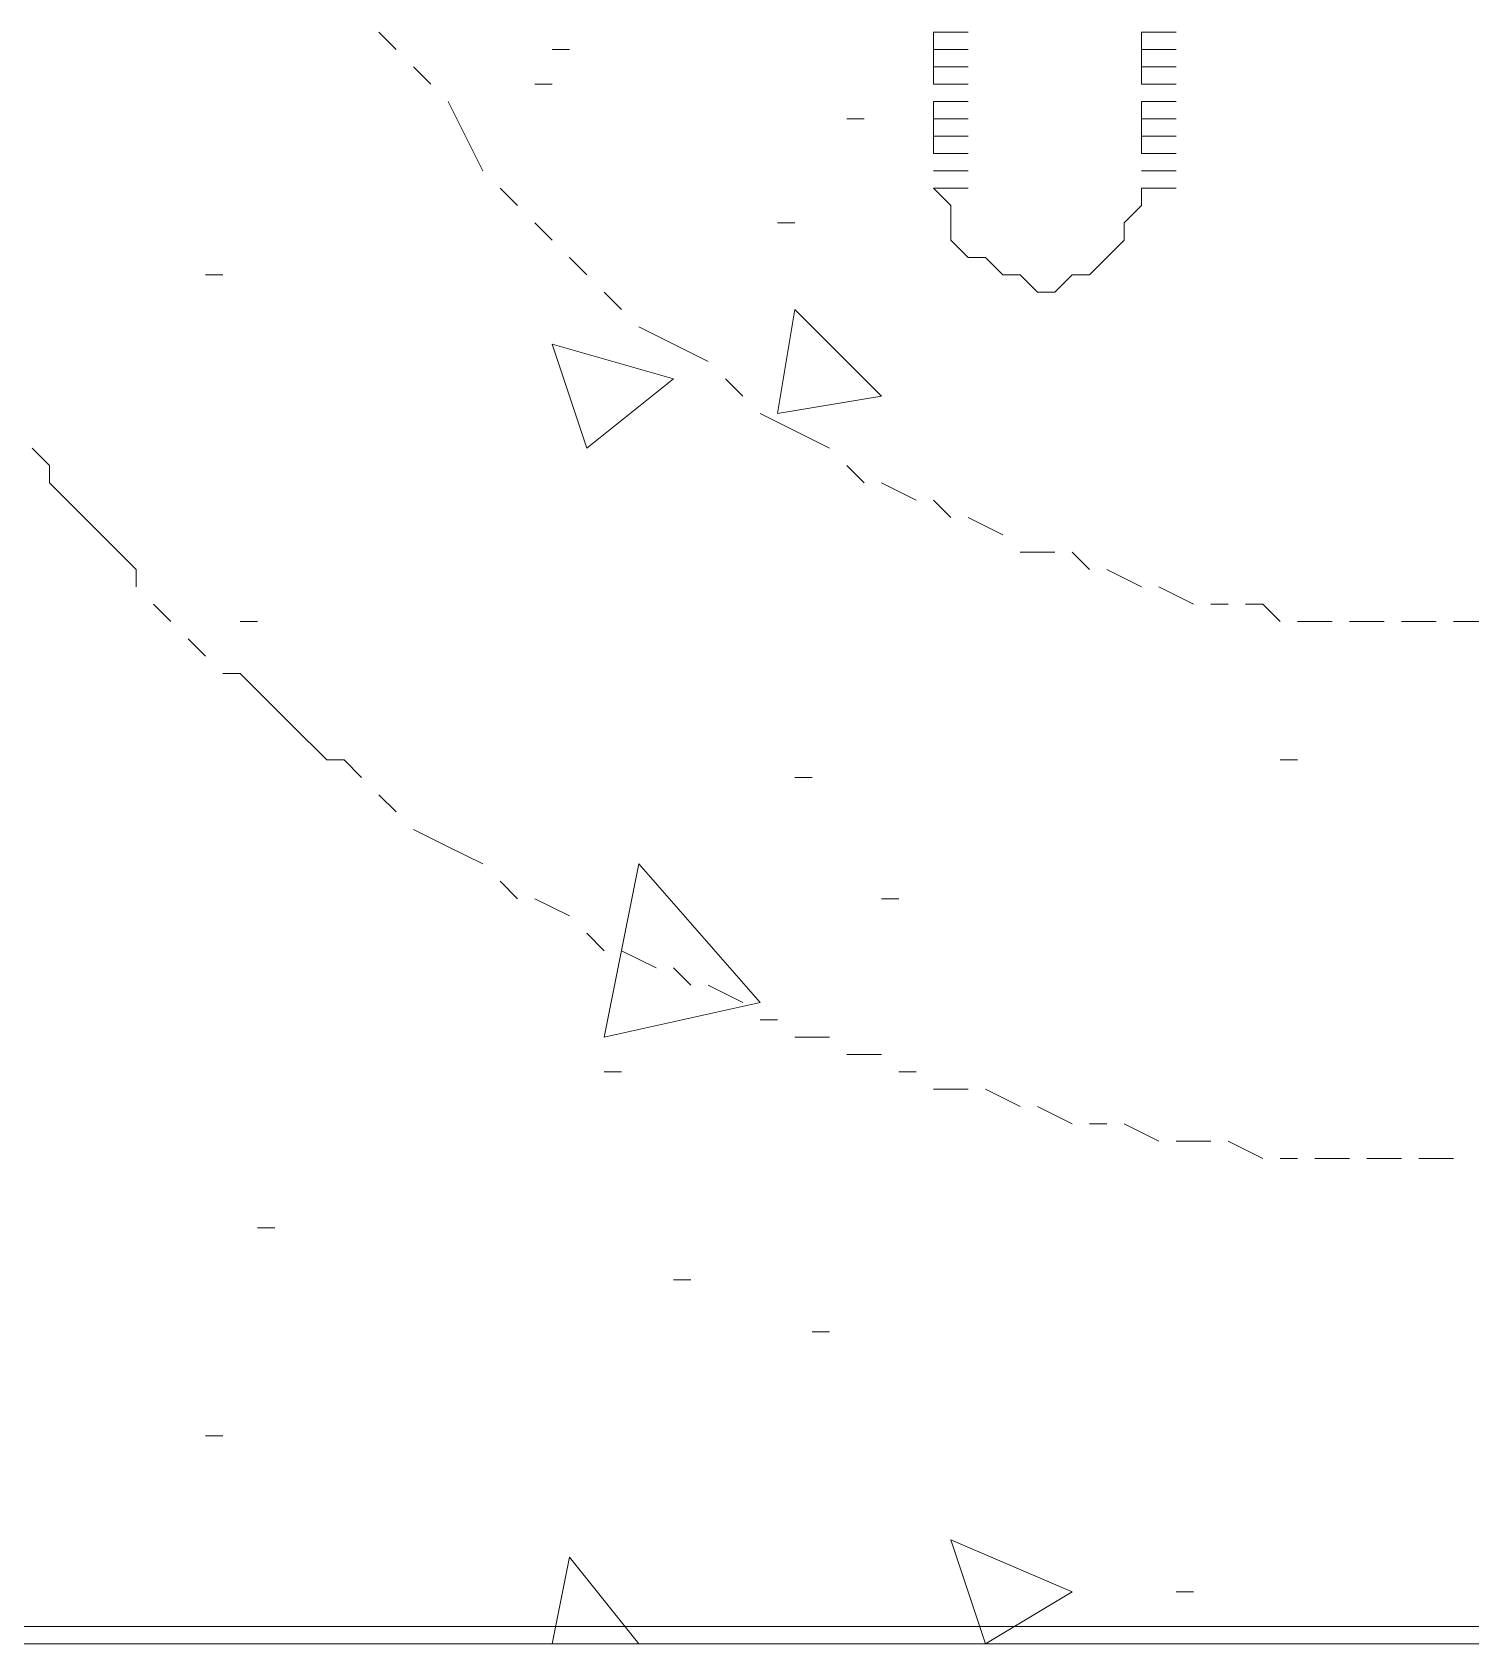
# Model space of a CAD drawing. Header units: inches. Extents: x 0.2 to 10.8, y 0.5 to 8.
# Drawn here: x 8.645 to 8.7833, y 4.4117 to 4.5667 of the extents above; entities that cross this region are included whole.
import ezdxf

# ---------------------------------------------------------------- set-up
doc = ezdxf.new("R2010")
doc.units = ezdxf.units.IN
doc.header["$MEASUREMENT"] = 0
doc.layers.add('PDF_Geometry', color=7, linetype='Continuous')

msp = doc.modelspace()

# ---------------------------------------------------------------- linework, layer by layer
at = {"layer": 'PDF_Geometry', "lineweight": 9}
for points in [[(8.67833, 4.56667), (8.68, 4.565)], [(8.73167, 4.56667), (8.73333, 4.56667)], [(8.73167, 4.56667), (8.73167, 4.565)], [(8.73167, 4.56667), (8.73333, 4.56667)], [(8.73333, 4.56667), (8.735, 4.56667)], [(8.73333, 4.56667), (8.735, 4.56667)], [(8.75167, 4.56667), (8.75333, 4.56667)], [(8.75167, 4.56667), (8.75167, 4.565)], [(8.75167, 4.56667), (8.75333, 4.56667)], [(8.75333, 4.56667), (8.755, 4.56667)], [(8.75333, 4.56667), (8.755, 4.56667)], [(8.73167, 4.565), (8.73333, 4.565)], [(8.73167, 4.565), (8.73167, 4.56333)], [(8.73167, 4.565), (8.73333, 4.565)], [(8.73333, 4.565), (8.735, 4.565)], [(8.73333, 4.565), (8.735, 4.565)], [(8.75167, 4.565), (8.75333, 4.565)], [(8.75167, 4.565), (8.75167, 4.56333)], [(8.75167, 4.565), (8.75333, 4.565)], [(8.75333, 4.565), (8.755, 4.565)], [(8.75333, 4.565), (8.755, 4.565)], [(8.68167, 4.56333), (8.68333, 4.56167)], [(8.73167, 4.56333), (8.73333, 4.56333)], [(8.73167, 4.56333), (8.73167, 4.56167)], [(8.73167, 4.56333), (8.73333, 4.56333)], [(8.73333, 4.56333), (8.735, 4.56333)], [(8.73333, 4.56333), (8.735, 4.56333)], [(8.75167, 4.56333), (8.75333, 4.56333)], [(8.75167, 4.56333), (8.75167, 4.56167)], [(8.75167, 4.56333), (8.75333, 4.56333)], [(8.75333, 4.56333), (8.755, 4.56333)], [(8.75333, 4.56333), (8.755, 4.56333)], [(8.73167, 4.56167), (8.73333, 4.56167)], [(8.73167, 4.56167), (8.73333, 4.56167)], [(8.73333, 4.56167), (8.735, 4.56167)], [(8.73333, 4.56167), (8.735, 4.56167)], [(8.75167, 4.56167), (8.75333, 4.56167)], [(8.75167, 4.56167), (8.75333, 4.56167)], [(8.75333, 4.56167), (8.755, 4.56167)], [(8.75333, 4.56167), (8.755, 4.56167)], [(8.685, 4.56), (8.68667, 4.55667)], [(8.73167, 4.56), (8.73333, 4.56)], [(8.73167, 4.56), (8.73167, 4.55833)], [(8.73167, 4.56), (8.73333, 4.56)], [(8.73333, 4.56), (8.735, 4.56)], [(8.73333, 4.56), (8.735, 4.56)], [(8.75167, 4.56), (8.75333, 4.56)], [(8.75167, 4.56), (8.75167, 4.55833)], [(8.75167, 4.56), (8.75333, 4.56)], [(8.75333, 4.56), (8.755, 4.56)], [(8.75333, 4.56), (8.755, 4.56)], [(8.73167, 4.55833), (8.73333, 4.55833)], [(8.73167, 4.55833), (8.73167, 4.55667)], [(8.73167, 4.55833), (8.73333, 4.55833)], [(8.73333, 4.55833), (8.735, 4.55833)], [(8.73333, 4.55833), (8.735, 4.55833)], [(8.75167, 4.55833), (8.75333, 4.55833)], [(8.75167, 4.55833), (8.75167, 4.55667)], [(8.75167, 4.55833), (8.75333, 4.55833)], [(8.75333, 4.55833), (8.755, 4.55833)], [(8.75333, 4.55833), (8.755, 4.55833)], [(8.68667, 4.55667), (8.68833, 4.55333)], [(8.73167, 4.55667), (8.73333, 4.55667)], [(8.73167, 4.55667), (8.73167, 4.555)], [(8.73167, 4.55667), (8.73333, 4.55667)], [(8.73333, 4.55667), (8.735, 4.55667)], [(8.73333, 4.55667), (8.735, 4.55667)], [(8.75167, 4.55667), (8.75333, 4.55667)], [(8.75167, 4.55667), (8.75167, 4.555)], [(8.75167, 4.55667), (8.75333, 4.55667)], [(8.75333, 4.55667), (8.755, 4.55667)], [(8.75333, 4.55667), (8.755, 4.55667)], [(8.73167, 4.555), (8.73333, 4.555)], [(8.73167, 4.555), (8.73333, 4.555)], [(8.73167, 4.555), (8.73333, 4.555)], [(8.73333, 4.555), (8.735, 4.555)], [(8.73333, 4.555), (8.735, 4.555)], [(8.73333, 4.555), (8.735, 4.555)], [(8.75167, 4.555), (8.75333, 4.555)], [(8.75167, 4.555), (8.75333, 4.555)], [(8.75167, 4.555), (8.75333, 4.555)], [(8.75333, 4.555), (8.755, 4.555)], [(8.75333, 4.555), (8.755, 4.555)], [(8.75333, 4.555), (8.755, 4.555)], [(8.73167, 4.55333), (8.73333, 4.55333)], [(8.73167, 4.55333), (8.73333, 4.55333)], [(8.73167, 4.55333), (8.73333, 4.55333)], [(8.73333, 4.55333), (8.735, 4.55333)], [(8.73333, 4.55333), (8.735, 4.55333)], [(8.73333, 4.55333), (8.735, 4.55333)], [(8.75167, 4.55333), (8.75333, 4.55333)], [(8.75167, 4.55333), (8.75333, 4.55333)], [(8.75167, 4.55333), (8.75333, 4.55333)], [(8.75333, 4.55333), (8.755, 4.55333)], [(8.75333, 4.55333), (8.755, 4.55333)], [(8.75333, 4.55333), (8.755, 4.55333)], [(8.69, 4.55167), (8.69167, 4.55)], [(8.73167, 4.55167), (8.73333, 4.55167)], [(8.73333, 4.55167), (8.735, 4.55167)], [(8.75167, 4.55167), (8.75333, 4.55167)], [(8.75333, 4.55167), (8.755, 4.55167)], [(8.69333, 4.54833), (8.695, 4.54667)], [(8.69667, 4.545), (8.69833, 4.54333)], [(8.7, 4.54167), (8.70167, 4.54)], [(8.70333, 4.53833), (8.70667, 4.53667)], [(8.70667, 4.53667), (8.71, 4.535)], [(8.71167, 4.53333), (8.71333, 4.53167)], [(8.715, 4.53), (8.71833, 4.52833)], [(8.71833, 4.52833), (8.72167, 4.52667)], [(8.645, 4.52667), (8.64667, 4.525), (8.64667, 4.52333)], [(8.72333, 4.525), (8.725, 4.52333)], [(8.64667, 4.52333), (8.65, 4.52)], [(8.72667, 4.52333), (8.73, 4.52167)], [(8.73167, 4.52167), (8.73333, 4.52)], [(8.65, 4.52), (8.65333, 4.51667)], [(8.735, 4.52), (8.73833, 4.51833)], [(8.65333, 4.51667), (8.655, 4.515), (8.655, 4.51333)], [(8.74, 4.51667), (8.74167, 4.51667), (8.74333, 4.51667)], [(8.745, 4.51667), (8.74667, 4.515)], [(8.74833, 4.515), (8.75167, 4.51333)], [(8.75333, 4.51333), (8.75667, 4.51167)], [(8.65667, 4.51167), (8.65833, 4.51)], [(8.75833, 4.51167), (8.76, 4.51167)], [(8.76167, 4.51167), (8.76333, 4.51167), (8.765, 4.51)], [(8.76667, 4.51), (8.77, 4.51)], [(8.77167, 4.51), (8.77333, 4.51), (8.775, 4.51)], [(8.77667, 4.51), (8.78, 4.51)], [(8.78167, 4.51), (8.785, 4.51)], [(8.66, 4.50833), (8.66167, 4.50667)], [(8.66333, 4.505), (8.665, 4.505), (8.66667, 4.50333)], [(8.66667, 4.50333), (8.67, 4.5)], [(8.67, 4.5), (8.67333, 4.49667)], [(8.67333, 4.49667), (8.675, 4.49667), (8.67667, 4.495)], [(8.67833, 4.49333), (8.68, 4.49167)], [(8.68167, 4.49), (8.685, 4.48833)], [(8.685, 4.48833), (8.68833, 4.48667)], [(8.69, 4.485), (8.69167, 4.48333)], [(8.69333, 4.48333), (8.69667, 4.48167)], [(8.69833, 4.48), (8.7, 4.47833)], [(8.70167, 4.47833), (8.705, 4.47667)], [(8.70667, 4.47667), (8.70833, 4.475)], [(8.71, 4.475), (8.71333, 4.47333)], [(8.715, 4.47167), (8.71667, 4.47167)], [(8.71833, 4.47), (8.72, 4.47), (8.72167, 4.47)], [(8.72333, 4.46833), (8.72667, 4.46833)], [(8.72833, 4.46667), (8.73, 4.46667)], [(8.73167, 4.465), (8.735, 4.465)], [(8.73667, 4.465), (8.74, 4.46333)], [(8.74167, 4.46333), (8.745, 4.46167)], [(8.74667, 4.46167), (8.74833, 4.46167)], [(8.75, 4.46167), (8.75333, 4.46)], [(8.755, 4.46), (8.75833, 4.46)], [(8.76, 4.46), (8.76333, 4.45833)], [(8.765, 4.45833), (8.76667, 4.45833)], [(8.76833, 4.45833), (8.77167, 4.45833)], [(8.77333, 4.45833), (8.77667, 4.45833)], [(8.77833, 4.45833), (8.78167, 4.45833)], [(8.64333, 4.41333), (8.645, 4.41333)], [(8.645, 4.41333), (8.64667, 4.41333)], [(8.645, 4.41333), (8.64667, 4.41333)], [(8.645, 4.41333), (8.64667, 4.41333)], [(8.64667, 4.41333), (8.64833, 4.41333)], [(8.64667, 4.41333), (8.64833, 4.41333)], [(8.64667, 4.41333), (8.64833, 4.41333)], [(8.64833, 4.41333), (8.65, 4.41333)], [(8.64833, 4.41333), (8.65, 4.41333)], [(8.65, 4.41333), (8.65167, 4.41333)], [(8.65, 4.41333), (8.65167, 4.41333)], [(8.65167, 4.41333), (8.65333, 4.41333)], [(8.65167, 4.41333), (8.65333, 4.41333)], [(8.65333, 4.41333), (8.655, 4.41333)], [(8.65333, 4.41333), (8.655, 4.41333)], [(8.655, 4.41333), (8.65667, 4.41333)], [(8.655, 4.41333), (8.65667, 4.41333)], [(8.65667, 4.41333), (8.65833, 4.41333)], [(8.65667, 4.41333), (8.65833, 4.41333)], [(8.65833, 4.41333), (8.66, 4.41333)], [(8.65833, 4.41333), (8.66, 4.41333)], [(8.66, 4.41333), (8.66167, 4.41333)], [(8.66, 4.41333), (8.66167, 4.41333)], [(8.66167, 4.41333), (8.66333, 4.41333)], [(8.66167, 4.41333), (8.66333, 4.41333)], [(8.66333, 4.41333), (8.665, 4.41333)], [(8.66333, 4.41333), (8.665, 4.41333)], [(8.665, 4.41333), (8.66667, 4.41333)], [(8.665, 4.41333), (8.66667, 4.41333)], [(8.66667, 4.41333), (8.66833, 4.41333)], [(8.66667, 4.41333), (8.66833, 4.41333)], [(8.66667, 4.41333), (8.66833, 4.41333)], [(8.66833, 4.41333), (8.67, 4.41333)], [(8.66833, 4.41333), (8.67, 4.41333)], [(8.66833, 4.41333), (8.67, 4.41333)], [(8.67, 4.41333), (8.67167, 4.41333)], [(8.67, 4.41333), (8.67167, 4.41333)], [(8.67167, 4.41333), (8.67333, 4.41333)], [(8.67167, 4.41333), (8.67333, 4.41333)], [(8.67333, 4.41333), (8.675, 4.41333)], [(8.67333, 4.41333), (8.675, 4.41333)], [(8.67333, 4.41333), (8.675, 4.41333)], [(8.675, 4.41333), (8.67667, 4.41333)], [(8.675, 4.41333), (8.67667, 4.41333)], [(8.675, 4.41333), (8.67667, 4.41333)], [(8.67667, 4.41333), (8.67833, 4.41333)], [(8.67667, 4.41333), (8.67833, 4.41333)], [(8.67833, 4.41333), (8.68, 4.41333)], [(8.67833, 4.41333), (8.68, 4.41333)], [(8.68, 4.41333), (8.68167, 4.41333)], [(8.68, 4.41333), (8.68167, 4.41333)], [(8.68167, 4.41333), (8.68333, 4.41333)], [(8.68167, 4.41333), (8.68333, 4.41333)], [(8.68333, 4.41333), (8.685, 4.41333)], [(8.68333, 4.41333), (8.685, 4.41333)], [(8.685, 4.41333), (8.68667, 4.41333)], [(8.685, 4.41333), (8.68667, 4.41333)], [(8.68667, 4.41333), (8.68833, 4.41333)], [(8.68667, 4.41333), (8.68833, 4.41333)], [(8.68833, 4.41333), (8.69, 4.41333)], [(8.68833, 4.41333), (8.69, 4.41333)], [(8.69, 4.41333), (8.69167, 4.41333)], [(8.69, 4.41333), (8.69167, 4.41333)], [(8.69167, 4.41333), (8.69333, 4.41333)], [(8.69167, 4.41333), (8.69333, 4.41333)], [(8.69333, 4.41333), (8.695, 4.41333)], [(8.69333, 4.41333), (8.695, 4.41333)], [(8.695, 4.41333), (8.69667, 4.41333)], [(8.695, 4.41333), (8.69667, 4.41333)], [(8.69667, 4.41333), (8.69833, 4.41333)], [(8.69667, 4.41333), (8.69833, 4.41333)], [(8.69833, 4.41333), (8.7, 4.41333)], [(8.69833, 4.41333), (8.7, 4.41333)], [(8.7, 4.41333), (8.70167, 4.41333)], [(8.7, 4.41333), (8.70167, 4.41333)], [(8.70167, 4.41333), (8.70333, 4.41333)], [(8.70167, 4.41333), (8.70333, 4.41333)], [(8.70333, 4.41333), (8.705, 4.41333)], [(8.70333, 4.41333), (8.705, 4.41333)], [(8.70333, 4.41333), (8.705, 4.41333)], [(8.705, 4.41333), (8.70667, 4.41333)], [(8.705, 4.41333), (8.70667, 4.41333)], [(8.705, 4.41333), (8.70667, 4.41333)], [(8.70667, 4.41333), (8.70833, 4.41333)], [(8.70667, 4.41333), (8.70833, 4.41333)], [(8.70833, 4.41333), (8.71, 4.41333)], [(8.70833, 4.41333), (8.71, 4.41333)], [(8.71, 4.41333), (8.71167, 4.41333)], [(8.71, 4.41333), (8.71167, 4.41333)], [(8.71167, 4.41333), (8.71333, 4.41333)], [(8.71167, 4.41333), (8.71333, 4.41333)], [(8.71333, 4.41333), (8.715, 4.41333)], [(8.71333, 4.41333), (8.715, 4.41333)], [(8.715, 4.41333), (8.71667, 4.41333)], [(8.715, 4.41333), (8.71667, 4.41333)], [(8.71667, 4.41333), (8.71833, 4.41333)], [(8.71667, 4.41333), (8.71833, 4.41333)], [(8.71833, 4.41333), (8.72, 4.41333)], [(8.71833, 4.41333), (8.72, 4.41333)], [(8.72, 4.41333), (8.72167, 4.41333)], [(8.72, 4.41333), (8.72167, 4.41333)], [(8.72167, 4.41333), (8.72333, 4.41333)], [(8.72167, 4.41333), (8.72333, 4.41333)], [(8.72333, 4.41333), (8.725, 4.41333)], [(8.72333, 4.41333), (8.725, 4.41333)], [(8.725, 4.41333), (8.72667, 4.41333)], [(8.725, 4.41333), (8.72667, 4.41333)], [(8.72667, 4.41333), (8.72833, 4.41333)], [(8.72667, 4.41333), (8.72833, 4.41333)], [(8.72833, 4.41333), (8.73, 4.41333)], [(8.72833, 4.41333), (8.73, 4.41333)], [(8.73, 4.41333), (8.73167, 4.41333)], [(8.73, 4.41333), (8.73167, 4.41333)], [(8.73167, 4.41333), (8.73333, 4.41333)], [(8.73167, 4.41333), (8.73333, 4.41333)], [(8.73167, 4.41333), (8.73333, 4.41333)], [(8.73333, 4.41333), (8.735, 4.41333)], [(8.73333, 4.41333), (8.735, 4.41333)], [(8.73333, 4.41333), (8.735, 4.41333)], [(8.73333, 4.41333), (8.735, 4.41333)], [(8.735, 4.41333), (8.73667, 4.41333)], [(8.735, 4.41333), (8.73667, 4.41333)], [(8.735, 4.41333), (8.73667, 4.41333)], [(8.73667, 4.41333), (8.73833, 4.41333)], [(8.73667, 4.41333), (8.73833, 4.41333)], [(8.73833, 4.41333), (8.74, 4.41333)], [(8.73833, 4.41333), (8.74, 4.41333)], [(8.74, 4.41333), (8.74167, 4.41333)], [(8.74, 4.41333), (8.74167, 4.41333)], [(8.74, 4.41333), (8.74167, 4.41333)], [(8.74167, 4.41333), (8.74333, 4.41333)], [(8.74167, 4.41333), (8.74333, 4.41333)], [(8.74167, 4.41333), (8.74333, 4.41333)], [(8.74333, 4.41333), (8.745, 4.41333)], [(8.74333, 4.41333), (8.745, 4.41333)], [(8.745, 4.41333), (8.74667, 4.41333)], [(8.745, 4.41333), (8.74667, 4.41333)], [(8.74667, 4.41333), (8.74833, 4.41333)], [(8.74667, 4.41333), (8.74833, 4.41333)], [(8.74667, 4.41333), (8.74833, 4.41333)], [(8.74833, 4.41333), (8.75, 4.41333)], [(8.74833, 4.41333), (8.75, 4.41333)], [(8.74833, 4.41333), (8.75, 4.41333)], [(8.75, 4.41333), (8.75167, 4.41333)], [(8.75, 4.41333), (8.75167, 4.41333)], [(8.75167, 4.41333), (8.75333, 4.41333)], [(8.75167, 4.41333), (8.75333, 4.41333)], [(8.75333, 4.41333), (8.755, 4.41333)], [(8.75333, 4.41333), (8.755, 4.41333)], [(8.75333, 4.41333), (8.755, 4.41333)], [(8.755, 4.41333), (8.75667, 4.41333)], [(8.755, 4.41333), (8.75667, 4.41333)], [(8.755, 4.41333), (8.75667, 4.41333)], [(8.75667, 4.41333), (8.75833, 4.41333)], [(8.75667, 4.41333), (8.75833, 4.41333)], [(8.75833, 4.41333), (8.76, 4.41333)], [(8.75833, 4.41333), (8.76, 4.41333)], [(8.76, 4.41333), (8.76167, 4.41333)], [(8.76, 4.41333), (8.76167, 4.41333)], [(8.76167, 4.41333), (8.76333, 4.41333)], [(8.76167, 4.41333), (8.76333, 4.41333)], [(8.76167, 4.41333), (8.76333, 4.41333)], [(8.76333, 4.41333), (8.765, 4.41333)], [(8.76333, 4.41333), (8.765, 4.41333)], [(8.76333, 4.41333), (8.765, 4.41333)], [(8.765, 4.41333), (8.76667, 4.41333)], [(8.765, 4.41333), (8.76667, 4.41333)], [(8.76667, 4.41333), (8.76833, 4.41333)], [(8.76667, 4.41333), (8.76833, 4.41333)], [(8.76833, 4.41333), (8.77, 4.41333)], [(8.76833, 4.41333), (8.77, 4.41333)], [(8.77, 4.41333), (8.77167, 4.41333)], [(8.77, 4.41333), (8.77167, 4.41333)], [(8.77167, 4.41333), (8.77333, 4.41333)], [(8.77167, 4.41333), (8.77333, 4.41333)], [(8.77333, 4.41333), (8.775, 4.41333)], [(8.77333, 4.41333), (8.775, 4.41333)], [(8.775, 4.41333), (8.77667, 4.41333)], [(8.775, 4.41333), (8.77667, 4.41333)], [(8.77667, 4.41333), (8.77833, 4.41333)], [(8.77667, 4.41333), (8.77833, 4.41333)], [(8.77833, 4.41333), (8.78, 4.41333)], [(8.77833, 4.41333), (8.78, 4.41333)], [(8.78, 4.41333), (8.78167, 4.41333)], [(8.78, 4.41333), (8.78167, 4.41333)], [(8.78167, 4.41333), (8.78333, 4.41333)], [(8.78167, 4.41333), (8.78333, 4.41333)], [(8.78333, 4.41333), (8.785, 4.41333)], [(8.64333, 4.41167), (8.645, 4.41167)], [(8.645, 4.41167), (8.64667, 4.41167)], [(8.645, 4.41167), (8.64667, 4.41167)], [(8.645, 4.41167), (8.64667, 4.41167)], [(8.64833, 4.41167), (8.64667, 4.41167)], [(8.64667, 4.41167), (8.64833, 4.41167)], [(8.64667, 4.41167), (8.64833, 4.41167)], [(8.64667, 4.41167), (8.64833, 4.41167)], [(8.65, 4.41167), (8.64833, 4.41167)], [(8.64833, 4.41167), (8.65, 4.41167)], [(8.64833, 4.41167), (8.65, 4.41167)], [(8.65167, 4.41167), (8.65, 4.41167)], [(8.65, 4.41167), (8.65167, 4.41167)], [(8.65, 4.41167), (8.65167, 4.41167)], [(8.65333, 4.41167), (8.65167, 4.41167)], [(8.65167, 4.41167), (8.65333, 4.41167)], [(8.65167, 4.41167), (8.65333, 4.41167)], [(8.65333, 4.41167), (8.655, 4.41167)], [(8.65333, 4.41167), (8.655, 4.41167)], [(8.65667, 4.41167), (8.655, 4.41167)], [(8.655, 4.41167), (8.65667, 4.41167)], [(8.655, 4.41167), (8.65667, 4.41167)], [(8.65833, 4.41167), (8.65667, 4.41167)], [(8.65667, 4.41167), (8.65833, 4.41167)], [(8.65667, 4.41167), (8.65833, 4.41167)], [(8.66, 4.41167), (8.65833, 4.41167)], [(8.65833, 4.41167), (8.66, 4.41167)], [(8.65833, 4.41167), (8.66, 4.41167)], [(8.66, 4.41167), (8.66167, 4.41167)], [(8.66, 4.41167), (8.66167, 4.41167)], [(8.66333, 4.41167), (8.66167, 4.41167)], [(8.66167, 4.41167), (8.66333, 4.41167)], [(8.66167, 4.41167), (8.66333, 4.41167)], [(8.665, 4.41167), (8.66333, 4.41167)], [(8.66333, 4.41167), (8.665, 4.41167)], [(8.66333, 4.41167), (8.665, 4.41167)], [(8.665, 4.41167), (8.66667, 4.41167)], [(8.665, 4.41167), (8.66667, 4.41167)], [(8.66667, 4.41167), (8.66833, 4.41167)], [(8.66667, 4.41167), (8.66833, 4.41167)], [(8.66667, 4.41167), (8.66833, 4.41167)], [(8.67, 4.41167), (8.66833, 4.41167)], [(8.66833, 4.41167), (8.67, 4.41167)], [(8.66833, 4.41167), (8.67, 4.41167)], [(8.66833, 4.41167), (8.67, 4.41167)], [(8.67167, 4.41167), (8.67, 4.41167)], [(8.67, 4.41167), (8.67167, 4.41167)], [(8.67, 4.41167), (8.67167, 4.41167)], [(8.67167, 4.41167), (8.67333, 4.41167)], [(8.67167, 4.41167), (8.67333, 4.41167)], [(8.67333, 4.41167), (8.675, 4.41167)], [(8.67333, 4.41167), (8.675, 4.41167)], [(8.67333, 4.41167), (8.675, 4.41167)], [(8.67667, 4.41167), (8.675, 4.41167)], [(8.675, 4.41167), (8.67667, 4.41167)], [(8.675, 4.41167), (8.67667, 4.41167)], [(8.675, 4.41167), (8.67667, 4.41167)], [(8.67833, 4.41167), (8.67667, 4.41167)], [(8.67667, 4.41167), (8.67833, 4.41167)], [(8.67667, 4.41167), (8.67833, 4.41167)], [(8.68, 4.41167), (8.67833, 4.41167)], [(8.67833, 4.41167), (8.68, 4.41167)], [(8.67833, 4.41167), (8.68, 4.41167)], [(8.68167, 4.41167), (8.68, 4.41167)], [(8.68, 4.41167), (8.68167, 4.41167)], [(8.68, 4.41167), (8.68167, 4.41167)], [(8.68167, 4.41167), (8.68333, 4.41167)], [(8.68167, 4.41167), (8.68333, 4.41167)], [(8.685, 4.41167), (8.68333, 4.41167)], [(8.68333, 4.41167), (8.685, 4.41167)], [(8.68333, 4.41167), (8.685, 4.41167)], [(8.68667, 4.41167), (8.685, 4.41167)], [(8.685, 4.41167), (8.68667, 4.41167)], [(8.685, 4.41167), (8.68667, 4.41167)], [(8.68833, 4.41167), (8.68667, 4.41167)], [(8.68667, 4.41167), (8.68833, 4.41167)], [(8.68667, 4.41167), (8.68833, 4.41167)], [(8.68833, 4.41167), (8.69, 4.41167)], [(8.68833, 4.41167), (8.69, 4.41167)], [(8.69167, 4.41167), (8.69, 4.41167)], [(8.69, 4.41167), (8.69167, 4.41167)], [(8.69, 4.41167), (8.69167, 4.41167)], [(8.69333, 4.41167), (8.69167, 4.41167)], [(8.69167, 4.41167), (8.69333, 4.41167)], [(8.69167, 4.41167), (8.69333, 4.41167)], [(8.695, 4.41167), (8.69333, 4.41167)], [(8.69333, 4.41167), (8.695, 4.41167)], [(8.69333, 4.41167), (8.695, 4.41167)], [(8.695, 4.41167), (8.69667, 4.41167)], [(8.695, 4.41167), (8.69667, 4.41167)], [(8.69833, 4.41167), (8.69667, 4.41167)], [(8.69667, 4.41167), (8.69833, 4.41167)], [(8.69667, 4.41167), (8.69833, 4.41167)], [(8.7, 4.41167), (8.69833, 4.41167)], [(8.69833, 4.41167), (8.7, 4.41167)], [(8.69833, 4.41167), (8.7, 4.41167)], [(8.70167, 4.41167), (8.7, 4.41167)], [(8.7, 4.41167), (8.70167, 4.41167)], [(8.7, 4.41167), (8.70167, 4.41167)], [(8.70167, 4.41167), (8.70333, 4.41167)], [(8.70167, 4.41167), (8.70333, 4.41167)], [(8.70333, 4.41167), (8.705, 4.41167)], [(8.70333, 4.41167), (8.705, 4.41167)], [(8.70333, 4.41167), (8.705, 4.41167)], [(8.70667, 4.41167), (8.705, 4.41167)], [(8.705, 4.41167), (8.70667, 4.41167)], [(8.705, 4.41167), (8.70667, 4.41167)], [(8.705, 4.41167), (8.70667, 4.41167)], [(8.70833, 4.41167), (8.70667, 4.41167)], [(8.70667, 4.41167), (8.70833, 4.41167)], [(8.70667, 4.41167), (8.70833, 4.41167)], [(8.71, 4.41167), (8.70833, 4.41167)], [(8.70833, 4.41167), (8.71, 4.41167)], [(8.70833, 4.41167), (8.71, 4.41167)], [(8.71, 4.41167), (8.71167, 4.41167)], [(8.71, 4.41167), (8.71167, 4.41167)], [(8.71333, 4.41167), (8.71167, 4.41167)], [(8.71167, 4.41167), (8.71333, 4.41167)], [(8.71167, 4.41167), (8.71333, 4.41167)], [(8.715, 4.41167), (8.71333, 4.41167)], [(8.71333, 4.41167), (8.715, 4.41167)], [(8.71333, 4.41167), (8.715, 4.41167)], [(8.71667, 4.41167), (8.715, 4.41167)], [(8.715, 4.41167), (8.71667, 4.41167)], [(8.715, 4.41167), (8.71667, 4.41167)], [(8.71667, 4.41167), (8.71833, 4.41167)], [(8.71667, 4.41167), (8.71833, 4.41167)], [(8.72, 4.41167), (8.71833, 4.41167)], [(8.71833, 4.41167), (8.72, 4.41167)], [(8.71833, 4.41167), (8.72, 4.41167)], [(8.72167, 4.41167), (8.72, 4.41167)], [(8.72, 4.41167), (8.72167, 4.41167)], [(8.72, 4.41167), (8.72167, 4.41167)], [(8.72333, 4.41167), (8.72167, 4.41167)], [(8.72167, 4.41167), (8.72333, 4.41167)], [(8.72167, 4.41167), (8.72333, 4.41167)], [(8.72333, 4.41167), (8.725, 4.41167)], [(8.72333, 4.41167), (8.725, 4.41167)], [(8.72667, 4.41167), (8.725, 4.41167)], [(8.725, 4.41167), (8.72667, 4.41167)], [(8.725, 4.41167), (8.72667, 4.41167)], [(8.72833, 4.41167), (8.72667, 4.41167)], [(8.72667, 4.41167), (8.72833, 4.41167)], [(8.72667, 4.41167), (8.72833, 4.41167)], [(8.73, 4.41167), (8.72833, 4.41167)], [(8.72833, 4.41167), (8.73, 4.41167)], [(8.72833, 4.41167), (8.73, 4.41167)], [(8.73, 4.41167), (8.73167, 4.41167)], [(8.73, 4.41167), (8.73167, 4.41167)], [(8.73167, 4.41167), (8.73333, 4.41167)], [(8.73167, 4.41167), (8.73333, 4.41167)], [(8.73167, 4.41167), (8.73333, 4.41167)], [(8.73333, 4.41167), (8.735, 4.41167)], [(8.73333, 4.41167), (8.735, 4.41167)], [(8.73333, 4.41167), (8.735, 4.41167)], [(8.73333, 4.41167), (8.735, 4.41167)], [(8.73667, 4.41167), (8.735, 4.41167)], [(8.735, 4.41167), (8.73667, 4.41167)], [(8.735, 4.41167), (8.73667, 4.41167)], [(8.735, 4.41167), (8.73667, 4.41167)], [(8.73833, 4.41167), (8.73667, 4.41167)], [(8.73667, 4.41167), (8.73833, 4.41167)], [(8.73667, 4.41167), (8.73833, 4.41167)], [(8.73833, 4.41167), (8.74, 4.41167)], [(8.73833, 4.41167), (8.74, 4.41167)], [(8.74, 4.41167), (8.74167, 4.41167)], [(8.74, 4.41167), (8.74167, 4.41167)], [(8.74, 4.41167), (8.74167, 4.41167)], [(8.74333, 4.41167), (8.74167, 4.41167)], [(8.74167, 4.41167), (8.74333, 4.41167)], [(8.74167, 4.41167), (8.74333, 4.41167)], [(8.74167, 4.41167), (8.74333, 4.41167)], [(8.745, 4.41167), (8.74333, 4.41167)], [(8.74333, 4.41167), (8.745, 4.41167)], [(8.74333, 4.41167), (8.745, 4.41167)], [(8.745, 4.41167), (8.74667, 4.41167)], [(8.745, 4.41167), (8.74667, 4.41167)], [(8.74667, 4.41167), (8.74833, 4.41167)], [(8.74667, 4.41167), (8.74833, 4.41167)], [(8.74667, 4.41167), (8.74833, 4.41167)], [(8.75, 4.41167), (8.74833, 4.41167)], [(8.74833, 4.41167), (8.75, 4.41167)], [(8.74833, 4.41167), (8.75, 4.41167)], [(8.74833, 4.41167), (8.75, 4.41167)], [(8.75167, 4.41167), (8.75, 4.41167)], [(8.75, 4.41167), (8.75167, 4.41167)], [(8.75, 4.41167), (8.75167, 4.41167)], [(8.75167, 4.41167), (8.75333, 4.41167)], [(8.75167, 4.41167), (8.75333, 4.41167)], [(8.75333, 4.41167), (8.755, 4.41167)], [(8.75333, 4.41167), (8.755, 4.41167)], [(8.75333, 4.41167), (8.755, 4.41167)], [(8.75667, 4.41167), (8.755, 4.41167)], [(8.755, 4.41167), (8.75667, 4.41167)], [(8.755, 4.41167), (8.75667, 4.41167)], [(8.755, 4.41167), (8.75667, 4.41167)], [(8.75833, 4.41167), (8.75667, 4.41167)], [(8.75667, 4.41167), (8.75833, 4.41167)], [(8.75667, 4.41167), (8.75833, 4.41167)], [(8.76, 4.41167), (8.75833, 4.41167)], [(8.75833, 4.41167), (8.76, 4.41167)], [(8.75833, 4.41167), (8.76, 4.41167)], [(8.76, 4.41167), (8.76167, 4.41167)], [(8.76, 4.41167), (8.76167, 4.41167)], [(8.76167, 4.41167), (8.76333, 4.41167)], [(8.76167, 4.41167), (8.76333, 4.41167)], [(8.76167, 4.41167), (8.76333, 4.41167)], [(8.765, 4.41167), (8.76333, 4.41167)], [(8.76333, 4.41167), (8.765, 4.41167)], [(8.76333, 4.41167), (8.765, 4.41167)], [(8.76333, 4.41167), (8.765, 4.41167)], [(8.76667, 4.41167), (8.765, 4.41167)], [(8.765, 4.41167), (8.76667, 4.41167)], [(8.765, 4.41167), (8.76667, 4.41167)], [(8.76833, 4.41167), (8.76667, 4.41167)], [(8.76667, 4.41167), (8.76833, 4.41167)], [(8.76667, 4.41167), (8.76833, 4.41167)], [(8.76833, 4.41167), (8.77, 4.41167)], [(8.76833, 4.41167), (8.77, 4.41167)], [(8.77167, 4.41167), (8.77, 4.41167)], [(8.77, 4.41167), (8.77167, 4.41167)], [(8.77, 4.41167), (8.77167, 4.41167)], [(8.77333, 4.41167), (8.77167, 4.41167)], [(8.77167, 4.41167), (8.77333, 4.41167)], [(8.77167, 4.41167), (8.77333, 4.41167)], [(8.775, 4.41167), (8.77333, 4.41167)], [(8.77333, 4.41167), (8.775, 4.41167)], [(8.77333, 4.41167), (8.775, 4.41167)], [(8.775, 4.41167), (8.77667, 4.41167)], [(8.775, 4.41167), (8.77667, 4.41167)], [(8.77833, 4.41167), (8.77667, 4.41167)], [(8.77667, 4.41167), (8.77833, 4.41167)], [(8.77667, 4.41167), (8.77833, 4.41167)], [(8.78, 4.41167), (8.77833, 4.41167)], [(8.77833, 4.41167), (8.78, 4.41167)], [(8.77833, 4.41167), (8.78, 4.41167)], [(8.78167, 4.41167), (8.78, 4.41167)], [(8.78, 4.41167), (8.78167, 4.41167)], [(8.78, 4.41167), (8.78167, 4.41167)], [(8.78167, 4.41167), (8.78333, 4.41167)], [(8.78167, 4.41167), (8.78333, 4.41167)], [(8.78333, 4.41167), (8.785, 4.41167)]]:
    msp.add_lwpolyline(points, dxfattribs=at)
at = {"layer": 'PDF_Geometry', "lineweight": 13}
for points in [[(8.695, 4.565), (8.69667, 4.565)], [(8.69333, 4.56167), (8.695, 4.56167)], [(8.72333, 4.55833), (8.725, 4.55833)], [(8.73167, 4.55167), (8.73333, 4.55), (8.73333, 4.54833), (8.73333, 4.54667), (8.735, 4.545), (8.73667, 4.545), (8.73833, 4.54333), (8.74, 4.54333), (8.74167, 4.54167), (8.74333, 4.54167), (8.745, 4.54333), (8.74667, 4.54333), (8.74833, 4.545), (8.75, 4.54667), (8.75, 4.54833), (8.75167, 4.55), (8.75167, 4.55167)], [(8.71667, 4.54833), (8.71833, 4.54833)], [(8.66167, 4.54333), (8.66333, 4.54333)], [(8.71667, 4.53), (8.71833, 4.54)], [(8.72667, 4.53167), (8.71833, 4.54)], [(8.70667, 4.53333), (8.695, 4.53667)], [(8.69833, 4.52667), (8.695, 4.53667)], [(8.70667, 4.53333), (8.69833, 4.52667)], [(8.72667, 4.53167), (8.71667, 4.53)], [(8.665, 4.51), (8.66667, 4.51)], [(8.765, 4.49667), (8.76667, 4.49667)], [(8.71833, 4.495), (8.72, 4.495)], [(8.7, 4.47), (8.70333, 4.48667)], [(8.715, 4.47333), (8.70333, 4.48667)], [(8.72667, 4.48333), (8.72833, 4.48333)], [(8.715, 4.47333), (8.7, 4.47)], [(8.7, 4.46667), (8.70167, 4.46667)], [(8.66667, 4.45167), (8.66833, 4.45167)], [(8.70667, 4.44667), (8.70833, 4.44667)], [(8.72, 4.44167), (8.72167, 4.44167)], [(8.66167, 4.43167), (8.66333, 4.43167)], [(8.745, 4.41667), (8.73333, 4.42167)], [(8.73667, 4.41167), (8.73333, 4.42167)], [(8.695, 4.41167), (8.69667, 4.42)], [(8.70333, 4.41167), (8.69667, 4.42)], [(8.745, 4.41667), (8.73667, 4.41167)], [(8.755, 4.41667), (8.75667, 4.41667)], [(8.70333, 4.41167), (8.7, 4.41167)]]:
    msp.add_lwpolyline(points, dxfattribs=at)

doc.saveas('drawing.dxf')
